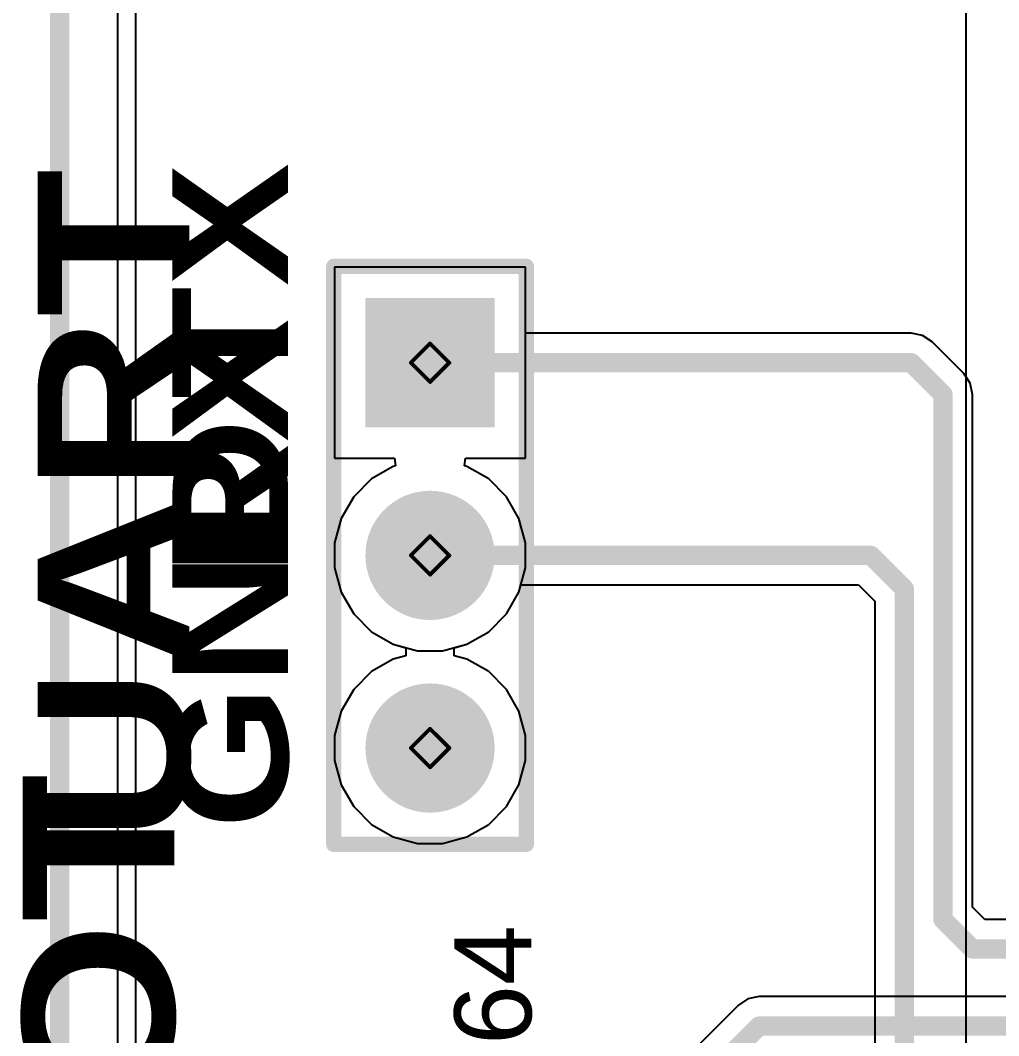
# Model space of a CAD drawing. Header units: inches. Extents: x -5 to 5328, y -4 to 5281.
# Drawn here: x -4.54 to 8.36, y 50.02 to 63.4 of the extents above; entities that cross this region are included whole.
import ezdxf

# ---------------------------------------------------------------- set-up
doc = ezdxf.new("R2010")
doc.units = ezdxf.units.IN
for name, color, linetype in [('Board Outline', 216, 'Continuous'), ('Bottom Layer', 5, 'Continuous'), ('Bottom Solder', 6, 'Continuous'), ('Drill Drawing', 1, 'Continuous'), ('Layer 1', 16, 'Continuous'), ('Layer 2', 76, 'Continuous'), ('Multi-Layer', 9, 'Continuous'), ('Pad Holes', 156, 'Continuous'), ('Top Layer', 1, 'Continuous'), ('Top Overlay', 2, 'Continuous'), ('Top Solder', 216, 'Continuous')]:
    doc.layers.add(name, color=color, linetype=linetype)
doc.styles.add('Arial', font='', dxfattribs={"height": 0.2})
doc.styles.add('Arial Black_Bold', font='', dxfattribs={"height": 0.2})
doc.styles.get('Arial').set_extended_font_data('Arial')
doc.styles.get('Arial Black_Bold').set_extended_font_data('Arial Black', bold=True)

# ---------------------------------------------------------------- blocks, each defined once
blk = doc.blocks.new('HDR1X3__132')
at = {"layer": 'Bottom Layer'}
blk.add_hatch(color=5, dxfattribs=at).paths.add_polyline_path([(-0.75, 0.75), (0.75, 0.75), (0.75, -0.75), (-0.75, -0.75)])
h = blk.add_hatch(color=5, dxfattribs=at)
edge = h.paths.add_edge_path()
edge.add_arc((2.54, 0), 0.75, 0, 360)
h = blk.add_hatch(color=5, dxfattribs=at)
edge = h.paths.add_edge_path()
edge.add_arc((5.08, 0), 0.75, 0, 360)
at = {"layer": 'Bottom Solder'}
blk.add_hatch(color=6, dxfattribs=at).paths.add_polyline_path([(-0.852, 0.852), (0.852, 0.852), (0.852, -0.852), (-0.852, -0.852)])
h = blk.add_hatch(color=6, dxfattribs=at)
edge = h.paths.add_edge_path()
edge.add_arc((2.54, 0), 0.852, 0, 360)
h = blk.add_hatch(color=6, dxfattribs=at)
edge = h.paths.add_edge_path()
edge.add_arc((5.08, 0), 0.852, 0, 360)
at = {"layer": 'Layer 1'}
blk.add_hatch(color=16, dxfattribs=at).paths.add_polyline_path([(-0.75, 0.75), (0.75, 0.75), (0.75, -0.75), (-0.75, -0.75)])
h = blk.add_hatch(color=16, dxfattribs=at)
edge = h.paths.add_edge_path()
edge.add_arc((2.54, 0), 0.75, 0, 360)
h = blk.add_hatch(color=16, dxfattribs=at)
edge = h.paths.add_edge_path()
edge.add_arc((5.08, 0), 0.75, 0, 360)
at = {"layer": 'Layer 2'}
blk.add_hatch(color=76, dxfattribs=at).paths.add_polyline_path([(-0.75, 0.75), (0.75, 0.75), (0.75, -0.75), (-0.75, -0.75)])
h = blk.add_hatch(color=76, dxfattribs=at)
edge = h.paths.add_edge_path()
edge.add_arc((2.54, 0), 0.75, 0, 360)
h = blk.add_hatch(color=76, dxfattribs=at)
edge = h.paths.add_edge_path()
edge.add_arc((5.08, 0), 0.75, 0, 360)
at = {"layer": 'Multi-Layer'}
blk.add_hatch(color=9, dxfattribs=at).paths.add_polyline_path([(-0.75, 0.75), (0.75, 0.75), (0.75, -0.75), (-0.75, -0.75)])
h = blk.add_hatch(color=9, dxfattribs=at)
edge = h.paths.add_edge_path()
edge.add_arc((2.54, 0), 0.75, 0, 360)
h = blk.add_hatch(color=9, dxfattribs=at)
edge = h.paths.add_edge_path()
edge.add_arc((5.08, 0), 0.75, 0, 360)
at = {"layer": 'Pad Holes'}
h = blk.add_hatch(color=7, dxfattribs=at)
edge = h.paths.add_edge_path()
edge.add_arc((0, 0), 0.45, 0, 360)
h = blk.add_hatch(color=7, dxfattribs=at)
edge = h.paths.add_edge_path()
edge.add_arc((2.54, 0), 0.45, 0, 360)
h = blk.add_hatch(color=7, dxfattribs=at)
edge = h.paths.add_edge_path()
edge.add_arc((5.08, 0), 0.45, 0, 360)
at = {"layer": 'Top Layer'}
blk.add_hatch(color=1, dxfattribs=at).paths.add_polyline_path([(-0.75, 0.75), (0.75, 0.75), (0.75, -0.75), (-0.75, -0.75)])
h = blk.add_hatch(color=1, dxfattribs=at)
edge = h.paths.add_edge_path()
edge.add_arc((2.54, 0), 0.75, 0, 360)
h = blk.add_hatch(color=1, dxfattribs=at)
edge = h.paths.add_edge_path()
edge.add_arc((5.08, 0), 0.75, 0, 360)
at = {"layer": 'Top Solder'}
blk.add_hatch(color=216, dxfattribs=at).paths.add_polyline_path([(-0.852, 0.852), (0.852, 0.852), (0.852, -0.852), (-0.852, -0.852)])
h = blk.add_hatch(color=216, dxfattribs=at)
edge = h.paths.add_edge_path()
edge.add_arc((2.54, 0), 0.852, 0, 360)
h = blk.add_hatch(color=216, dxfattribs=at)
edge = h.paths.add_edge_path()
edge.add_arc((5.08, 0), 0.852, 0, 360)
at = {"layer": 'Top Overlay'}
for points in [[(-1.27, -1.27, 0.2, 0.2, 0), (-1.27, 1.27, 0.2, 0.2, 0)], [(6.35, 1.27, 0.2, 0.2, 0), (-1.27, 1.27, 0.2, 0.2, 0)], [(6.35, -1.27, 0.2, 0.2, 0), (6.35, 1.27, 0.2, 0.2, 0)], [(6.35, -1.27, 0.2, 0.2, 0), (-1.27, -1.27, 0.2, 0.2, 0)]]:
    blk.add_lwpolyline(points, format="xyseb", dxfattribs=at)
for points in [[(-1.32, 1.27, 0.1, 0.1, 1), (-1.22, 1.27, 0.1, 0.1, 1)], [(-1.32, 1.27, 0.1, 0.1, 1), (-1.22, 1.27, 0.1, 0.1, 1)], [(6.3, 1.27, 0.1, 0.1, 1), (6.4, 1.27, 0.1, 0.1, 1)], [(6.3, 1.27, 0.1, 0.1, 1), (6.4, 1.27, 0.1, 0.1, 1)], [(-1.32, -1.27, 0.1, 0.1, 1), (-1.22, -1.27, 0.1, 0.1, 1)], [(-1.32, -1.27, 0.1, 0.1, 1), (-1.22, -1.27, 0.1, 0.1, 1)], [(6.3, -1.27, 0.1, 0.1, 1), (6.4, -1.27, 0.1, 0.1, 1)], [(6.3, -1.27, 0.1, 0.1, 1), (6.4, -1.27, 0.1, 0.1, 1)]]:
    blk.add_lwpolyline(points, format="xyseb", close=True, dxfattribs=at)

msp = doc.modelspace()

# ---------------------------------------------------------------- linework, layer by layer
at = {"layer": 'Board Outline'}
msp.add_lwpolyline([(-4.019, -4, 0.254, 0.254, 0), (-4.019, 106, 0.254, 0.254, 0)], format="xyseb", dxfattribs=at)
at = {"layer": 'Bottom Layer'}
for p, q in [((-3.25, 2.55), (-3.25, 99.426)), ((2.122, 60.148), (-0.394, 60.148)), ((-0.394, 60.148), (-0.394, 57.632)), ((2.122, 57.632), (2.122, 60.148)), ((-0.394, 57.632), (0.396, 57.632)), ((0.396, 57.632), (0.409, 57.53)), ((1.319, 57.53), (1.333, 57.632)), ((1.333, 57.632), (2.122, 57.632)), ((0.379, 57.522), (0.092, 57.357)), ((0.409, 57.53), (0.379, 57.522)), ((1.35, 57.522), (1.319, 57.53)), ((1.637, 57.357), (1.35, 57.522)), ((0.092, 57.357), (-0.142, 57.122)), ((1.871, 57.122), (1.637, 57.357)), ((-0.142, 57.122), (-0.308, 56.836)), ((2.036, 56.836), (1.871, 57.122)), ((-0.308, 56.836), (-0.394, 56.516)), ((2.122, 56.516), (2.036, 56.836)), ((-0.394, 56.516), (-0.394, 56.184)), ((2.122, 56.184), (2.122, 56.516)), ((-0.394, 56.184), (-0.308, 55.864)), ((2.036, 55.864), (2.122, 56.184)), ((-0.308, 55.864), (-0.142, 55.578)), ((1.871, 55.578), (2.036, 55.864)), ((-0.142, 55.578), (0.092, 55.343)), ((1.637, 55.343), (1.871, 55.578)), ((0.092, 55.343), (0.379, 55.178)), ((1.35, 55.178), (1.637, 55.343)), ((0.379, 55.178), (0.699, 55.092)), ((1.03, 55.092), (1.35, 55.178)), ((0.699, 55.092), (1.03, 55.092)), ((5.055, 50.504), (4.929, 50.42)), ((5.204, 50.533), (5.055, 50.504)), ((17.523, 50.533), (5.204, 50.533)), ((4.929, 50.42), (3.793, 49.283))]:
    msp.add_line(p, q, dxfattribs=at)
for points in [[(4.068, 49.009, 0.254, 0.254, 0), (5.204, 50.145, 0.254, 0.254, 0)], [(5.204, 50.145, 0.254, 0.254, 0), (17.684, 50.145, 0.254, 0.254, 0)]]:
    msp.add_lwpolyline(points, format="xyseb", dxfattribs=at)
msp.add_lwpolyline([(5.14, 50.145, 0.127, 0.127, 1), (5.267, 50.145, 0.127, 0.127, 1)], format="xyseb", close=True, dxfattribs=at)
msp.add_lwpolyline([(5.14, 50.145, 0.127, 0.127, 1), (5.267, 50.145, 0.127, 0.127, 1)], format="xyseb", close=True, dxfattribs=at)
at = {"layer": 'Drill Drawing'}
for points in [[(0.61, 58.89, 0.0508, 0.0508, 0), (0.864, 59.144, 0.0508, 0.0508, 0)], [(0.864, 59.144, 0.0508, 0.0508, 0), (1.118, 58.89, 0.0508, 0.0508, 0)], [(0.61, 58.89, 0.0508, 0.0508, 0), (0.864, 58.636, 0.0508, 0.0508, 0)], [(0.864, 58.636, 0.0508, 0.0508, 0), (1.118, 58.89, 0.0508, 0.0508, 0)], [(0.61, 56.35, 0.0508, 0.0508, 0), (0.864, 56.604, 0.0508, 0.0508, 0)], [(0.864, 56.604, 0.0508, 0.0508, 0), (1.118, 56.35, 0.0508, 0.0508, 0)], [(0.61, 56.35, 0.0508, 0.0508, 0), (0.864, 56.096, 0.0508, 0.0508, 0)], [(0.864, 56.096, 0.0508, 0.0508, 0), (1.118, 56.35, 0.0508, 0.0508, 0)], [(0.61, 53.81, 0.0508, 0.0508, 0), (0.864, 54.064, 0.0508, 0.0508, 0)], [(0.864, 54.064, 0.0508, 0.0508, 0), (1.118, 53.81, 0.0508, 0.0508, 0)], [(0.61, 53.81, 0.0508, 0.0508, 0), (0.864, 53.556, 0.0508, 0.0508, 0)], [(0.864, 53.556, 0.0508, 0.0508, 0), (1.118, 53.81, 0.0508, 0.0508, 0)]]:
    msp.add_lwpolyline(points, format="xyseb", dxfattribs=at)
for points in [[(0.852, 59.144, 0.0254, 0.0254, 1), (0.877, 59.144, 0.0254, 0.0254, 1)], [(0.852, 59.144, 0.0254, 0.0254, 1), (0.877, 59.144, 0.0254, 0.0254, 1)], [(0.598, 58.89, 0.0254, 0.0254, 1), (0.623, 58.89, 0.0254, 0.0254, 1)], [(0.598, 58.89, 0.0254, 0.0254, 1), (0.623, 58.89, 0.0254, 0.0254, 1)], [(1.106, 58.89, 0.0254, 0.0254, 1), (1.131, 58.89, 0.0254, 0.0254, 1)], [(1.106, 58.89, 0.0254, 0.0254, 1), (1.131, 58.89, 0.0254, 0.0254, 1)], [(0.852, 58.636, 0.0254, 0.0254, 1), (0.877, 58.636, 0.0254, 0.0254, 1)], [(0.852, 58.636, 0.0254, 0.0254, 1), (0.877, 58.636, 0.0254, 0.0254, 1)], [(0.852, 56.604, 0.0254, 0.0254, 1), (0.877, 56.604, 0.0254, 0.0254, 1)], [(0.852, 56.604, 0.0254, 0.0254, 1), (0.877, 56.604, 0.0254, 0.0254, 1)], [(0.598, 56.35, 0.0254, 0.0254, 1), (0.623, 56.35, 0.0254, 0.0254, 1)], [(0.598, 56.35, 0.0254, 0.0254, 1), (0.623, 56.35, 0.0254, 0.0254, 1)], [(1.106, 56.35, 0.0254, 0.0254, 1), (1.131, 56.35, 0.0254, 0.0254, 1)], [(1.106, 56.35, 0.0254, 0.0254, 1), (1.131, 56.35, 0.0254, 0.0254, 1)], [(0.852, 56.096, 0.0254, 0.0254, 1), (0.877, 56.096, 0.0254, 0.0254, 1)], [(0.852, 56.096, 0.0254, 0.0254, 1), (0.877, 56.096, 0.0254, 0.0254, 1)], [(0.852, 54.064, 0.0254, 0.0254, 1), (0.877, 54.064, 0.0254, 0.0254, 1)], [(0.852, 54.064, 0.0254, 0.0254, 1), (0.877, 54.064, 0.0254, 0.0254, 1)], [(0.598, 53.81, 0.0254, 0.0254, 1), (0.623, 53.81, 0.0254, 0.0254, 1)], [(0.598, 53.81, 0.0254, 0.0254, 1), (0.623, 53.81, 0.0254, 0.0254, 1)], [(1.106, 53.81, 0.0254, 0.0254, 1), (1.131, 53.81, 0.0254, 0.0254, 1)], [(1.106, 53.81, 0.0254, 0.0254, 1), (1.131, 53.81, 0.0254, 0.0254, 1)], [(0.852, 53.556, 0.0254, 0.0254, 1), (0.877, 53.556, 0.0254, 0.0254, 1)], [(0.852, 53.556, 0.0254, 0.0254, 1), (0.877, 53.556, 0.0254, 0.0254, 1)]]:
    msp.add_lwpolyline(points, format="xyseb", close=True, dxfattribs=at)
at = {"layer": 'Layer 1'}
for p, q in [((-3.25, 2.55), (-3.25, 99.426)), ((2.122, 60.148), (-0.394, 60.148)), ((-0.394, 60.148), (-0.394, 57.632)), ((2.122, 57.632), (2.122, 60.148)), ((-0.394, 57.632), (0.396, 57.632)), ((0.396, 57.632), (0.409, 57.53)), ((1.319, 57.53), (1.333, 57.632)), ((1.333, 57.632), (2.122, 57.632)), ((0.379, 57.522), (0.092, 57.357)), ((0.409, 57.53), (0.379, 57.522)), ((1.35, 57.522), (1.319, 57.53)), ((1.637, 57.357), (1.35, 57.522)), ((0.092, 57.357), (-0.142, 57.122)), ((1.871, 57.122), (1.637, 57.357)), ((-0.142, 57.122), (-0.308, 56.836)), ((2.036, 56.836), (1.871, 57.122)), ((-0.308, 56.836), (-0.394, 56.516)), ((2.122, 56.516), (2.036, 56.836)), ((-0.394, 56.516), (-0.394, 56.184)), ((2.122, 56.184), (2.122, 56.516)), ((-0.394, 56.184), (-0.308, 55.864)), ((2.036, 55.864), (2.122, 56.184)), ((-0.308, 55.864), (-0.142, 55.578)), ((1.871, 55.578), (2.036, 55.864)), ((-0.142, 55.578), (0.092, 55.343)), ((1.637, 55.343), (1.871, 55.578)), ((0.092, 55.343), (0.379, 55.178)), ((1.35, 55.178), (1.637, 55.343)), ((0.379, 55.178), (0.699, 55.092)), ((1.03, 55.092), (1.35, 55.178)), ((0.699, 55.092), (1.03, 55.092))]:
    msp.add_line(p, q, dxfattribs=at)
at = {"layer": 'Layer 2'}
for p, q in [((-3.015, 2.823), (-3.015, 99.158)), ((7.928, 72.889), (7.928, 3.681)), ((2.122, 60.148), (-0.394, 60.148)), ((-0.394, 60.148), (-0.394, 57.632)), ((2.122, 57.632), (2.122, 60.148)), ((-0.394, 57.632), (0.396, 57.632)), ((0.396, 57.632), (0.409, 57.53)), ((1.319, 57.53), (1.333, 57.632)), ((1.333, 57.632), (2.122, 57.632)), ((0.379, 57.522), (0.092, 57.357)), ((0.409, 57.53), (0.379, 57.522)), ((1.35, 57.522), (1.319, 57.53)), ((1.637, 57.357), (1.35, 57.522)), ((0.092, 57.357), (-0.142, 57.122)), ((1.871, 57.122), (1.637, 57.357)), ((-0.142, 57.122), (-0.308, 56.836)), ((2.036, 56.836), (1.871, 57.122)), ((-0.308, 56.836), (-0.394, 56.516)), ((2.122, 56.516), (2.036, 56.836)), ((-0.394, 56.516), (-0.394, 56.184)), ((2.122, 56.184), (2.122, 56.516)), ((-0.394, 56.184), (-0.308, 55.864)), ((2.036, 55.864), (2.122, 56.184)), ((-0.308, 55.864), (-0.142, 55.578)), ((1.871, 55.578), (2.036, 55.864)), ((-0.142, 55.578), (0.092, 55.343)), ((1.637, 55.343), (1.871, 55.578)), ((0.092, 55.343), (0.379, 55.178)), ((1.35, 55.178), (1.637, 55.343)), ((0.379, 55.178), (0.547, 55.133)), ((1.181, 55.133), (1.35, 55.178)), ((0.547, 55.027), (0.379, 54.982)), ((0.547, 55.133), (0.547, 55.027)), ((1.181, 55.027), (1.181, 55.133)), ((1.35, 54.982), (1.181, 55.027)), ((0.379, 54.982), (0.092, 54.817)), ((1.637, 54.817), (1.35, 54.982)), ((0.092, 54.817), (-0.142, 54.582)), ((1.871, 54.582), (1.637, 54.817)), ((-0.142, 54.582), (-0.308, 54.296)), ((2.036, 54.296), (1.871, 54.582)), ((-0.308, 54.296), (-0.394, 53.976)), ((2.122, 53.976), (2.036, 54.296)), ((-0.394, 53.976), (-0.394, 53.644)), ((2.122, 53.644), (2.122, 53.976)), ((-0.394, 53.644), (-0.308, 53.324)), ((2.036, 53.324), (2.122, 53.644)), ((-0.308, 53.324), (-0.142, 53.038)), ((1.871, 53.038), (2.036, 53.324)), ((-0.142, 53.038), (0.092, 52.803)), ((1.637, 52.803), (1.871, 53.038)), ((0.092, 52.803), (0.379, 52.638)), ((1.35, 52.638), (1.637, 52.803)), ((0.379, 52.638), (0.699, 52.552)), ((1.03, 52.552), (1.35, 52.638)), ((0.699, 52.552), (1.03, 52.552))]:
    msp.add_line(p, q, dxfattribs=at)
at = {"layer": 'Top Layer'}
for p, q in [((-3.25, 2.55), (-3.25, 99.426)), ((2.122, 60.148), (-0.394, 60.148)), ((-0.394, 60.148), (-0.394, 57.632)), ((2.122, 59.278), (2.122, 60.148)), ((7.207, 59.278), (2.122, 59.278)), ((7.356, 59.249), (7.207, 59.278)), ((7.482, 59.165), (7.356, 59.249)), ((7.9, 58.746), (7.482, 59.165)), ((7.984, 58.62), (7.9, 58.746)), ((8.014, 58.472), (7.984, 58.62)), ((8.014, 51.711), (8.014, 58.472)), ((-0.394, 57.632), (0.396, 57.632)), ((0.396, 57.632), (0.409, 57.53)), ((0.379, 57.522), (0.092, 57.357)), ((0.409, 57.53), (0.379, 57.522)), ((0.092, 57.357), (-0.142, 57.122)), ((-0.142, 57.122), (-0.308, 56.836)), ((-0.308, 56.836), (-0.394, 56.516)), ((-0.394, 56.516), (-0.394, 56.184)), ((-0.394, 56.184), (-0.308, 55.864)), ((2.036, 55.864), (2.063, 55.962)), ((2.063, 55.962), (6.514, 55.962)), ((6.514, 55.962), (6.729, 55.747)), ((-0.308, 55.864), (-0.142, 55.578)), ((1.871, 55.578), (2.036, 55.864)), ((6.729, 55.747), (6.729, 49.31)), ((-0.142, 55.578), (0.092, 55.343)), ((1.637, 55.343), (1.871, 55.578)), ((0.092, 55.343), (0.379, 55.178)), ((1.35, 55.178), (1.637, 55.343)), ((0.379, 55.178), (0.699, 55.092)), ((1.03, 55.092), (1.35, 55.178)), ((0.699, 55.092), (1.03, 55.092)), ((8.176, 51.549), (8.014, 51.711)), ((10.918, 51.549), (8.176, 51.549))]:
    msp.add_line(p, q, dxfattribs=at)
for points in [[(0.864, 58.89, 0.254, 0.254, 0), (7.207, 58.89, 0.254, 0.254, 0)], [(7.207, 58.89, 0.254, 0.254, 0), (7.625, 58.472, 0.254, 0.254, 0)], [(7.625, 51.551, 0.254, 0.254, 0), (7.625, 58.472, 0.254, 0.254, 0)], [(0.864, 56.35, 0.254, 0.254, 0), (6.675, 56.35, 0.254, 0.254, 0)], [(6.675, 56.35, 0.254, 0.254, 0), (7.117, 55.908, 0.254, 0.254, 0)], [(7.117, 49.31, 0.254, 0.254, 0), (7.117, 55.908, 0.254, 0.254, 0)], [(7.625, 51.551, 0.254, 0.254, 0), (8.015, 51.161, 0.254, 0.254, 0)], [(8.015, 51.161, 0.254, 0.254, 0), (10.918, 51.161, 0.254, 0.254, 0)]]:
    msp.add_lwpolyline(points, format="xyseb", dxfattribs=at)
for points in [[(0.801, 58.89, 0.127, 0.127, 1), (0.928, 58.89, 0.127, 0.127, 1)], [(7.144, 58.89, 0.127, 0.127, 1), (7.271, 58.89, 0.127, 0.127, 1)], [(7.144, 58.89, 0.127, 0.127, 1), (7.271, 58.89, 0.127, 0.127, 1)], [(7.562, 58.472, 0.127, 0.127, 1), (7.689, 58.472, 0.127, 0.127, 1)], [(7.562, 58.472, 0.127, 0.127, 1), (7.689, 58.472, 0.127, 0.127, 1)], [(0.801, 56.35, 0.127, 0.127, 1), (0.928, 56.35, 0.127, 0.127, 1)], [(6.612, 56.35, 0.127, 0.127, 1), (6.739, 56.35, 0.127, 0.127, 1)], [(6.612, 56.35, 0.127, 0.127, 1), (6.739, 56.35, 0.127, 0.127, 1)], [(7.054, 55.908, 0.127, 0.127, 1), (7.181, 55.908, 0.127, 0.127, 1)], [(7.054, 55.908, 0.127, 0.127, 1), (7.181, 55.908, 0.127, 0.127, 1)], [(7.562, 51.551, 0.127, 0.127, 1), (7.689, 51.551, 0.127, 0.127, 1)], [(7.562, 51.551, 0.127, 0.127, 1), (7.689, 51.551, 0.127, 0.127, 1)], [(7.951, 51.161, 0.127, 0.127, 1), (8.078, 51.161, 0.127, 0.127, 1)], [(7.951, 51.161, 0.127, 0.127, 1), (8.078, 51.161, 0.127, 0.127, 1)]]:
    msp.add_lwpolyline(points, format="xyseb", close=True, dxfattribs=at)

# ---------------------------------------------------------------- block references
at = {"rotation": 270}
msp.add_blockref('HDR1X3__132', (0.864, 58.89), dxfattribs=at)

# ---------------------------------------------------------------- texts
at = {"layer": 'Top Overlay'}
for s, height, style, p in [('TX', 1.524, 'Arial Black_Bold', (-1.008, 58.41)), ('UART', 2, 'Arial Black_Bold', (-2.311, 52.565)), ('RX', 1.524, 'Arial Black_Bold', (-1.008, 56.084)), ('GND', 1.524, 'Arial Black_Bold', (-1.008, 52.743)), ('BOOT', 2, 'Arial Black_Bold', (-2.508, 44.233)), ('R64', 1.016, 'Arial', (2.2, 48.871))]:
    msp.add_text(s, height=height, rotation=90, dxfattribs=dict(at, style=style)).set_placement(p)

doc.saveas('drawing.dxf')
